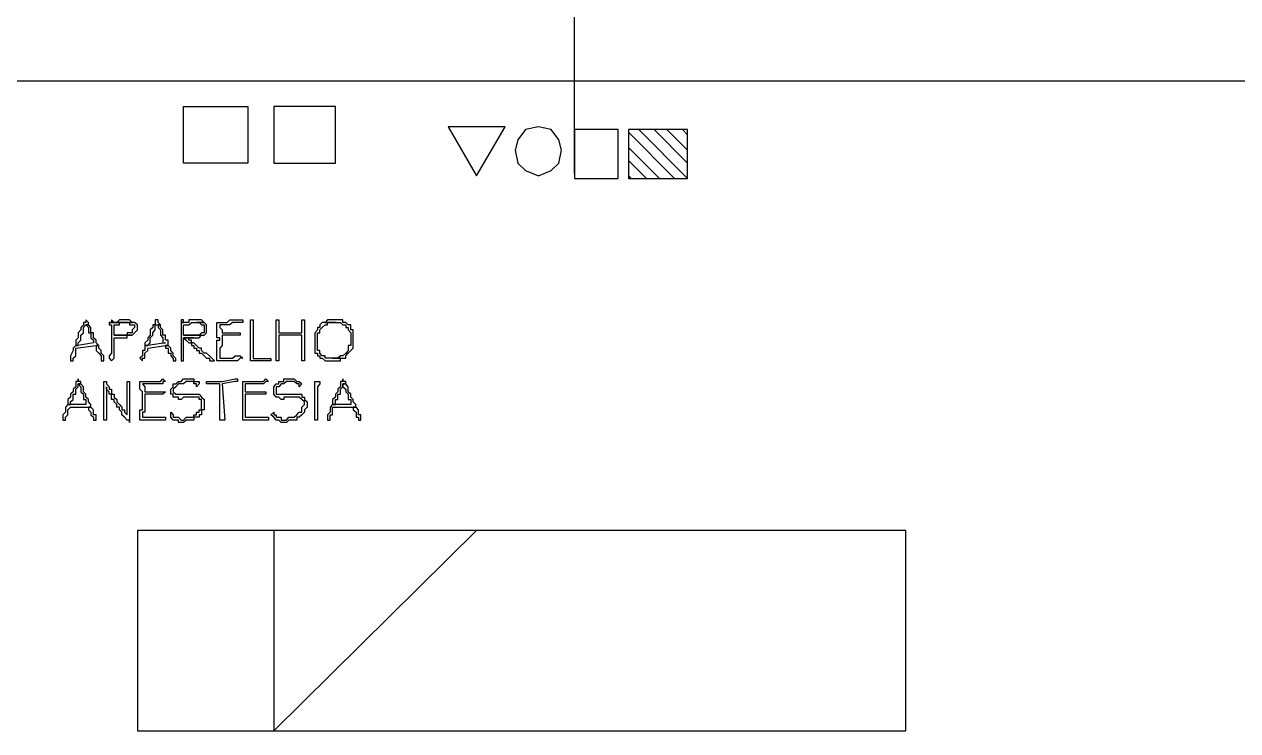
# Model space of a CAD drawing. Header units: millimetres. Extents: x -518.8 to -461.2, y 3.5 to 44.2.
# Drawn here: x -498.73 to -495.726, y 20.989 to 22.739 of the extents above; entities that cross this region are included whole.
import ezdxf

# ---------------------------------------------------------------- set-up
doc = ezdxf.new("R2010")
doc.units = ezdxf.units.MM
doc.header["$MEASUREMENT"] = 0
for name, color, linetype in [('-82', 7, 'Continuous'), ('10', 10, 'Continuous'), ('151', 151, 'Continuous'), ('18', 18, 'Continuous'), ('MYSOLIDS', 7, 'Continuous')]:
    doc.layers.add(name, color=color, linetype=linetype)

msp = doc.modelspace()

# ---------------------------------------------------------------- linework, layer by layer
at = {"layer": '-82'}
msp.add_lwpolyline([(-497.3684, 22.3699), (-497.3684, 23.6624), (-496.897, 23.1406), (-496.897, 23.1406), (-497.3684, 23.6624)], dxfattribs=at)
at = {"layer": '10'}
msp.add_lwpolyline([(-500.3346, 22.5992), (-494.6496, 22.5992), (-494.6496, 22.4466)], dxfattribs=at)
at = {"layer": '151'}
for points in [[(-498.3361, 22.5353), (-498.1767, 22.5353), (-498.1767, 22.3954), (-498.3361, 22.3954), (-498.3361, 22.5353)], [(-497.9602, 22.5353), (-498.1128, 22.5353), (-498.1128, 22.3954), (-497.9602, 22.3954), (-497.9602, 22.5353)], [(-498.4504, 20.9887), (-496.5474, 20.9887), (-496.5474, 21.4849), (-498.4504, 21.4849), (-498.4504, 20.9887)], [(-498.1128, 21.4849), (-498.1128, 20.9887), (-498.1128, 20.9887), (-497.6105, 21.4849)]]:
    msp.add_lwpolyline(points, dxfattribs=at)
at = {"layer": '18'}
for points in [[(-497.6105, 22.3639), (-497.5399, 22.4849), (-497.6805, 22.4849), (-497.6105, 22.3639)], [(-497.4572, 22.3639), (-497.4256, 22.3766), (-497.4068, 22.3954), (-497.4, 22.427), (-497.4068, 22.4526), (-497.4256, 22.4782), (-497.4572, 22.4849), (-497.4895, 22.4782), (-497.5083, 22.4526), (-497.5151, 22.427), (-497.5083, 22.3954), (-497.4895, 22.3766), (-497.4572, 22.3639)], [(-497.3684, 22.4782), (-497.3684, 22.3571), (-497.2602, 22.3571), (-497.2602, 22.4782), (-497.3684, 22.4782)], [(-497.2346, 22.4782), (-497.2346, 22.3571), (-497.088, 22.3571), (-497.088, 22.4782), (-497.2346, 22.4782)], [(-497.209, 22.4782), (-497.088, 22.3571)], [(-497.1707, 22.4782), (-497.088, 22.3954)], [(-497.1391, 22.4782), (-497.088, 22.427)], [(-497.1008, 22.4782), (-497.088, 22.4654)], [(-497.2346, 22.4721), (-497.1203, 22.3571)], [(-497.2346, 22.4338), (-497.1579, 22.3571)], [(-497.2346, 22.4015), (-497.1902, 22.3571)], [(-497.2346, 22.3639), (-497.2286, 22.3571)]]:
    msp.add_lwpolyline(points, dxfattribs=at)
at = {"layer": 'MYSOLIDS'}
for points in [[(-498.5714, 21.9947), (-498.5782, 21.9947), (-498.5782, 21.9947), (-498.5714, 21.9879), (-498.5714, 21.9879), (-498.5714, 21.9819), (-498.5714, 21.9751), (-498.5654, 21.9751), (-498.5654, 21.9691), (-498.5654, 21.9624), (-498.5654, 21.9624), (-498.5587, 21.9563), (-498.5587, 21.9496), (-498.5587, 21.9496), (-498.597, 21.9436), (-498.603, 21.9436), (-498.6098, 21.9368), (-498.6098, 21.9368), (-498.6098, 21.9308), (-498.6098, 21.9308), (-498.6098, 21.9308), (-498.6158, 21.918), (-498.6158, 21.918), (-498.6158, 21.912), (-498.6158, 21.912), (-498.6158, 21.9052), (-498.6158, 21.9052), (-498.6098, 21.9052), (-498.6098, 21.912), (-498.6098, 21.912), (-498.603, 21.918), (-498.603, 21.918), (-498.603, 21.924), (-498.603, 21.9308), (-498.603, 21.9368), (-498.603, 21.9368), (-498.5527, 21.9436), (-498.5459, 21.9436), (-498.5459, 21.9436), (-498.5527, 21.9496), (-498.5527, 21.9563), (-498.5527, 21.9563), (-498.5587, 21.9624), (-498.5587, 21.9691), (-498.5587, 21.9691), (-498.5587, 21.9751), (-498.5654, 21.9751), (-498.5654, 21.9819), (-498.5654, 21.9819), (-498.5654, 21.9879), (-498.5654, 21.9879), (-498.5714, 21.9947), (-498.5714, 21.9947), (-498.5714, 21.9947)], [(-498.5782, 22.0067), (-498.5782, 22.0067), (-498.5782, 22.0067), (-498.5782, 22.0007), (-498.5842, 22.0007), (-498.5842, 21.9947), (-498.5842, 21.9947), (-498.5902, 21.9879), (-498.5902, 21.9819), (-498.597, 21.9751), (-498.597, 21.9691), (-498.597, 21.9624), (-498.597, 21.9624), (-498.603, 21.9563), (-498.603, 21.9563), (-498.603, 21.9496), (-498.603, 21.9436), (-498.597, 21.9436), (-498.597, 21.9496), (-498.597, 21.9496), (-498.5902, 21.9563), (-498.5902, 21.9624), (-498.5902, 21.9691), (-498.5902, 21.9691), (-498.5902, 21.9691), (-498.5842, 21.9751), (-498.5842, 21.9751), (-498.5842, 21.9819), (-498.5842, 21.9879), (-498.5782, 21.9947), (-498.5782, 21.9947), (-498.5714, 21.9947), (-498.5714, 22.0007), (-498.5782, 22.0067), (-498.5782, 22.0067), (-498.5782, 22.0067)], [(-498.5143, 22.0067), (-498.5143, 22.0067), (-498.5143, 22.0007), (-498.5203, 22.0007), (-498.5203, 22.0007), (-498.476, 22.0007), (-498.476, 22.0007), (-498.4699, 22.0007), (-498.4699, 21.9947), (-498.4632, 21.9947), (-498.4632, 21.9947), (-498.4572, 21.9947), (-498.4572, 21.9879), (-498.4572, 21.9879), (-498.4632, 21.9819), (-498.4632, 21.9819), (-498.4632, 21.9751), (-498.4699, 21.9751), (-498.4699, 21.9751), (-498.476, 21.9751), (-498.476, 21.9691), (-498.4827, 21.9691), (-498.4887, 21.9691), (-498.4948, 21.9691), (-498.4948, 21.9691), (-498.5015, 21.9691), (-498.5075, 21.9691), (-498.4632, 21.9691), (-498.4632, 21.9691), (-498.4572, 21.9751), (-498.4572, 21.9751), (-498.4504, 21.9819), (-498.4504, 21.9819), (-498.4504, 21.9879), (-498.4504, 21.9879), (-498.4504, 21.9947), (-498.4572, 22.0007), (-498.4572, 22.0007), (-498.4632, 22.0007), (-498.5075, 22.0007), (-498.5143, 22.0067), (-498.5143, 22.0067), (-498.5143, 22.0067)], [(-498.5203, 22.0007), (-498.5203, 21.9947), (-498.5143, 21.9947), (-498.5143, 21.9879), (-498.5143, 21.9879), (-498.5143, 21.9819), (-498.5143, 21.9751), (-498.5143, 21.9751), (-498.5143, 21.9691), (-498.5143, 21.9624), (-498.5143, 21.9624), (-498.5143, 21.9563), (-498.5143, 21.9496), (-498.5143, 21.9436), (-498.5143, 21.9436), (-498.5143, 21.9368), (-498.5143, 21.9308), (-498.5143, 21.924), (-498.5143, 21.924), (-498.5203, 21.918), (-498.5203, 21.912), (-498.5203, 21.912), (-498.5143, 21.9052), (-498.5143, 21.9052), (-498.5143, 21.9052), (-498.5075, 21.912), (-498.5075, 21.912), (-498.5075, 21.918), (-498.5075, 21.918), (-498.5075, 21.924), (-498.5075, 21.9308), (-498.5075, 21.9368), (-498.5075, 21.9368), (-498.5075, 21.9436), (-498.5075, 21.9496), (-498.5075, 21.9496), (-498.5075, 21.9563), (-498.5075, 21.9563), (-498.5075, 21.9624), (-498.5075, 21.9624), (-498.5075, 21.9624), (-498.5015, 21.9624), (-498.4948, 21.9624), (-498.4887, 21.9624), (-498.4827, 21.9624), (-498.476, 21.9624), (-498.476, 21.9691), (-498.4699, 21.9691), (-498.4699, 21.9691), (-498.4632, 21.9691), (-498.5075, 21.9691), (-498.5075, 21.9691), (-498.5075, 21.9751), (-498.5075, 21.9751), (-498.5075, 21.9819), (-498.5075, 21.9879), (-498.5075, 21.9947), (-498.5075, 21.9947), (-498.5075, 21.9947), (-498.5015, 21.9947), (-498.4948, 21.9947), (-498.4948, 22.0007), (-498.4948, 22.0007), (-498.4887, 22.0007), (-498.4827, 22.0007), (-498.476, 22.0007), (-498.5203, 22.0007), (-498.5203, 22.0007)], [(-498.476, 22.0067), (-498.4827, 22.0067), (-498.4887, 22.0067), (-498.4948, 22.0067), (-498.4948, 22.0067), (-498.5015, 22.0007), (-498.5075, 22.0007), (-498.5075, 22.0007), (-498.4632, 22.0007), (-498.4632, 22.0007), (-498.4699, 22.0067), (-498.476, 22.0067), (-498.476, 22.0067), (-498.476, 22.0067)], [(-498.3933, 21.9947), (-498.3993, 21.9947), (-498.3993, 21.9947), (-498.3993, 21.9879), (-498.3993, 21.9879), (-498.3933, 21.9819), (-498.3933, 21.9751), (-498.3933, 21.9751), (-498.3933, 21.9691), (-498.3872, 21.9624), (-498.3872, 21.9624), (-498.3872, 21.9563), (-498.3872, 21.9496), (-498.3805, 21.9496), (-498.4248, 21.9436), (-498.4316, 21.9436), (-498.4316, 21.9368), (-498.4316, 21.9368), (-498.4316, 21.9308), (-498.4376, 21.9308), (-498.4376, 21.9308), (-498.4376, 21.918), (-498.4376, 21.918), (-498.4444, 21.912), (-498.4444, 21.912), (-498.4376, 21.9052), (-498.4376, 21.9052), (-498.4376, 21.9052), (-498.4376, 21.912), (-498.4316, 21.912), (-498.4316, 21.918), (-498.4316, 21.918), (-498.4316, 21.924), (-498.4248, 21.9308), (-498.4248, 21.9368), (-498.4248, 21.9368), (-498.3805, 21.9436), (-498.3745, 21.9436), (-498.3745, 21.9436), (-498.3745, 21.9496), (-498.3745, 21.9563), (-498.3805, 21.9563), (-498.3805, 21.9624), (-498.3805, 21.9691), (-498.3872, 21.9691), (-498.3872, 21.9751), (-498.3872, 21.9751), (-498.3872, 21.9819), (-498.3872, 21.9819), (-498.3933, 21.9879), (-498.3933, 21.9879), (-498.3933, 21.9947), (-498.3933, 21.9947), (-498.3933, 21.9947)], [(-498.3993, 22.0067), (-498.3993, 22.0067), (-498.406, 22.0067), (-498.406, 22.0007), (-498.406, 22.0007), (-498.406, 21.9947), (-498.4121, 21.9947), (-498.4121, 21.9879), (-498.4188, 21.9819), (-498.4188, 21.9751), (-498.4188, 21.9691), (-498.4248, 21.9624), (-498.4248, 21.9624), (-498.4248, 21.9563), (-498.4248, 21.9563), (-498.4316, 21.9496), (-498.4316, 21.9436), (-498.4248, 21.9436), (-498.4188, 21.9496), (-498.4188, 21.9496), (-498.4188, 21.9563), (-498.4188, 21.9624), (-498.4121, 21.9691), (-498.4121, 21.9691), (-498.4121, 21.9691), (-498.4121, 21.9751), (-498.4121, 21.9751), (-498.406, 21.9819), (-498.406, 21.9879), (-498.406, 21.9947), (-498.3993, 21.9947), (-498.3933, 21.9947), (-498.3993, 22.0007), (-498.3993, 22.0067), (-498.3993, 22.0067), (-498.3993, 22.0067)], [(-498.3038, 22.0067), (-498.3038, 22.0067), (-498.3038, 22.0067), (-498.3105, 22.0067), (-498.3166, 22.0067), (-498.3166, 22.0067), (-498.3233, 22.0067), (-498.3233, 22.0007), (-498.3293, 22.0007), (-498.3361, 22.0007), (-498.3421, 22.0007), (-498.3421, 21.9112), (-498.3421, 21.9052), (-498.3361, 21.9052), (-498.3361, 21.9052), (-498.3361, 21.9112), (-498.3361, 21.9112), (-498.3361, 21.9624), (-498.3105, 21.9624), (-498.3105, 21.9624), (-498.3038, 21.9624), (-498.2978, 21.9624), (-498.2978, 21.9624), (-498.2918, 21.9691), (-498.3361, 21.9691), (-498.3361, 21.9947), (-498.3361, 21.9947), (-498.3293, 21.9947), (-498.3233, 21.9947), (-498.3233, 21.9947), (-498.3166, 22.0007), (-498.3105, 22.0007), (-498.3038, 22.0007), (-498.3038, 22.0007), (-498.285, 22.0007), (-498.285, 22.0007), (-498.285, 22.0007), (-498.2918, 22.0067), (-498.2978, 22.0067), (-498.3038, 22.0067), (-498.3038, 22.0067)], [(-498.3361, 22.0067), (-498.3421, 22.0067), (-498.3421, 22.0007), (-498.3361, 22.0007), (-498.3361, 22.0067), (-498.3361, 22.0067), (-498.3361, 22.0067)], [(-498.285, 22.0007), (-498.3038, 22.0007), (-498.3038, 22.0007), (-498.2978, 22.0007), (-498.2918, 21.9947), (-498.2918, 21.9947), (-498.285, 21.9947), (-498.285, 21.9879), (-498.285, 21.9879), (-498.285, 21.9819), (-498.285, 21.9819), (-498.285, 21.9751), (-498.2918, 21.9751), (-498.2978, 21.9691), (-498.2978, 21.9691), (-498.2978, 21.9691), (-498.3038, 21.9691), (-498.3105, 21.9691), (-498.3105, 21.9691), (-498.3166, 21.9691), (-498.3233, 21.9691), (-498.3293, 21.9691), (-498.3361, 21.9691), (-498.2918, 21.9691), (-498.2918, 21.9691), (-498.285, 21.9691), (-498.285, 21.9691), (-498.279, 21.9751), (-498.279, 21.9751), (-498.279, 21.9819), (-498.279, 21.9879), (-498.279, 21.9879), (-498.279, 21.9947), (-498.279, 21.9947), (-498.285, 22.0007), (-498.285, 22.0007)], [(-498.2406, 21.9751), (-498.1963, 21.9751), (-498.1963, 21.9751), (-498.1963, 21.9751), (-498.1963, 21.9751), (-498.1963, 21.9751), (-498.1963, 21.9751), (-498.1963, 21.9751), (-498.1963, 21.9751), (-498.1963, 21.9691), (-498.1963, 21.9691), (-498.2406, 21.9691), (-498.2406, 21.9624), (-498.2406, 21.9624), (-498.2406, 21.9624), (-498.2406, 21.9624), (-498.2406, 21.9563), (-498.2406, 21.9496), (-498.2406, 21.9496), (-498.2406, 21.9436), (-498.2406, 21.9436), (-498.2466, 21.9368), (-498.2466, 21.9308), (-498.2466, 21.9308), (-498.2466, 21.924), (-498.2466, 21.918), (-498.2466, 21.912), (-498.2466, 21.912), (-498.2406, 21.912), (-498.2339, 21.912), (-498.2278, 21.912), (-498.2278, 21.912), (-498.2211, 21.912), (-498.2151, 21.912), (-498.2151, 21.912), (-498.2083, 21.918), (-498.2023, 21.918), (-498.2023, 21.918), (-498.1963, 21.918), (-498.1963, 21.918), (-498.1895, 21.912), (-498.1895, 21.912), (-498.1895, 21.912), (-498.1895, 21.912), (-498.1895, 21.912), (-498.1963, 21.912), (-498.2023, 21.9052), (-498.2083, 21.9052), (-498.2083, 21.9052), (-498.2151, 21.9052), (-498.2151, 21.9052), (-498.2211, 21.9052), (-498.2278, 21.9052), (-498.2339, 21.9052), (-498.2339, 21.9052), (-498.2406, 21.9052), (-498.2406, 21.9052), (-498.2466, 21.9052), (-498.2466, 21.9052), (-498.2534, 21.9052), (-498.2534, 21.9052), (-498.2534, 21.912), (-498.2534, 21.912), (-498.2534, 21.912), (-498.2534, 21.918), (-498.2534, 21.918), (-498.2534, 21.924), (-498.2534, 21.9308), (-498.2534, 21.9368), (-498.2534, 21.9368), (-498.2534, 21.9436), (-498.2534, 21.9496), (-498.2534, 21.9563), (-498.2466, 21.9563), (-498.2466, 21.9624), (-498.2534, 21.9624), (-498.2534, 21.9691), (-498.2534, 21.9751), (-498.2534, 21.9819), (-498.2534, 21.9819), (-498.2534, 21.9879), (-498.2534, 21.9947), (-498.2534, 21.9947), (-498.2534, 22.0007), (-498.2534, 22.0007), (-498.2534, 22.0007), (-498.2534, 22.0007), (-498.2466, 22.0007), (-498.2466, 22.0007), (-498.2406, 22.0007), (-498.2339, 22.0007), (-498.2339, 22.0007), (-498.2339, 22.0007), (-498.2278, 22.0007), (-498.2211, 22.0067), (-498.2211, 22.0067), (-498.2151, 22.0067), (-498.2083, 22.0067), (-498.2023, 22.0067), (-498.2023, 22.0067), (-498.1963, 22.0067), (-498.1963, 22.0067), (-498.1963, 22.0067), (-498.1895, 22.0067), (-498.1895, 22.0067), (-498.1895, 22.0007), (-498.1895, 22.0007), (-498.1895, 22.0007), (-498.1895, 22.0007), (-498.1963, 22.0007), (-498.1963, 22.0007), (-498.2023, 22.0007), (-498.2083, 22.0007), (-498.2151, 22.0007), (-498.2211, 21.9947), (-498.2278, 21.9947), (-498.2339, 21.9947), (-498.2406, 21.9947), (-498.2406, 21.9947), (-498.2466, 21.9947), (-498.2466, 21.9947), (-498.2466, 21.9879), (-498.2466, 21.9879), (-498.2406, 21.9819), (-498.2406, 21.9751), (-498.2406, 21.9751), (-498.2406, 21.9751), (-498.2406, 21.9751), (-498.2406, 21.9751)], [(-498.1639, 21.9112), (-498.1579, 21.9112), (-498.1511, 21.9112), (-498.1511, 21.9112), (-498.1451, 21.9112), (-498.1384, 21.9112), (-498.1384, 21.9112), (-498.1324, 21.9112), (-498.1256, 21.9112), (-498.1256, 21.9112), (-498.1196, 21.9112), (-498.1196, 21.9112), (-498.1196, 21.9112), (-498.1196, 21.9112), (-498.1196, 21.9112), (-498.1196, 21.9052), (-498.1256, 21.9052), (-498.1256, 21.9052), (-498.1324, 21.9052), (-498.1324, 21.9052), (-498.1384, 21.9052), (-498.1384, 21.9052), (-498.1451, 21.9052), (-498.1511, 21.9052), (-498.1579, 21.9052), (-498.1579, 21.9052), (-498.1639, 21.9052), (-498.1639, 21.9052), (-498.1639, 21.9052), (-498.1707, 21.9052), (-498.1707, 21.9052), (-498.1707, 21.9112), (-498.1707, 21.9112), (-498.1707, 21.9112), (-498.1707, 21.9112), (-498.1707, 21.918), (-498.1707, 21.924), (-498.1707, 21.9308), (-498.1707, 21.9308), (-498.1707, 21.9368), (-498.1707, 21.9436), (-498.1707, 21.9496), (-498.1707, 21.9496), (-498.1707, 21.9563), (-498.1707, 21.9624), (-498.1707, 21.9624), (-498.1707, 21.9691), (-498.1707, 21.9691), (-498.1707, 21.9751), (-498.1707, 21.9819), (-498.1707, 21.9879), (-498.1707, 21.9879), (-498.1707, 21.9947), (-498.1707, 22.0007), (-498.1707, 22.0007), (-498.1707, 22.0067), (-498.1707, 22.0067), (-498.1707, 22.0067), (-498.1707, 22.0067), (-498.1639, 22.0067), (-498.1639, 22.0067), (-498.1639, 22.0007), (-498.1639, 22.0007), (-498.1639, 22.0007), (-498.1639, 21.9947), (-498.1639, 21.9879), (-498.1639, 21.9879), (-498.1639, 21.9819), (-498.1639, 21.9751), (-498.1639, 21.9751), (-498.1639, 21.9691), (-498.1639, 21.9624), (-498.1639, 21.9563), (-498.1639, 21.9496), (-498.1639, 21.9496), (-498.1639, 21.9436), (-498.1639, 21.9436), (-498.1639, 21.9368), (-498.1639, 21.9308), (-498.1639, 21.9308), (-498.1639, 21.9308), (-498.1639, 21.924), (-498.1639, 21.918), (-498.1639, 21.9112), (-498.1639, 21.9112), (-498.1639, 21.9112), (-498.1639, 21.9112), (-498.1639, 21.9112)], [(-498.0429, 21.9691), (-498.0496, 21.9691), (-498.0557, 21.9691), (-498.0557, 21.9691), (-498.0624, 21.9691), (-498.0684, 21.9691), (-498.0684, 21.9691), (-498.0752, 21.9691), (-498.0812, 21.9691), (-498.0812, 21.9691), (-498.088, 21.9691), (-498.094, 21.9691), (-498.1, 21.9691), (-498.1, 21.9691), (-498.1, 21.9112), (-498.1, 21.9052), (-498.1, 21.9052), (-498.1, 21.9052), (-498.1, 21.9052), (-498.1068, 21.9052), (-498.1068, 21.9052), (-498.1068, 21.9112), (-498.1068, 21.9112), (-498.1068, 22.0007), (-498.1068, 22.0067), (-498.1068, 22.0067), (-498.1, 22.0067), (-498.1, 22.0067), (-498.1, 22.0067), (-498.1, 22.0067), (-498.1, 22.0007), (-498.1, 22.0007), (-498.1, 21.9751), (-498.094, 21.9751), (-498.088, 21.9751), (-498.088, 21.9751), (-498.0812, 21.9751), (-498.0752, 21.9751), (-498.0684, 21.9751), (-498.0684, 21.9751), (-498.0624, 21.9751), (-498.0557, 21.9751), (-498.0496, 21.9751), (-498.0496, 21.9751), (-498.0429, 21.9751), (-498.0429, 21.9819), (-498.0429, 21.9879), (-498.0429, 21.9947), (-498.0429, 21.9947), (-498.0429, 22.0007), (-498.0429, 22.0007), (-498.0429, 22.0067), (-498.0429, 22.0067), (-498.0429, 22.0067), (-498.0429, 22.0067), (-498.0369, 22.0067), (-498.0369, 22.0067), (-498.0369, 22.0007), (-498.0369, 22.0007), (-498.0369, 22.0007), (-498.0369, 21.9947), (-498.0369, 21.9879), (-498.0369, 21.9819), (-498.0369, 21.9819), (-498.0369, 21.9751), (-498.0369, 21.9691), (-498.0369, 21.9691), (-498.0369, 21.9624), (-498.0369, 21.9563), (-498.0369, 21.9496), (-498.0369, 21.9496), (-498.0369, 21.9436), (-498.0369, 21.9368), (-498.0369, 21.9368), (-498.0369, 21.9308), (-498.0369, 21.924), (-498.0369, 21.918), (-498.0369, 21.918), (-498.0369, 21.912), (-498.0369, 21.912), (-498.0369, 21.912), (-498.0369, 21.9052), (-498.0369, 21.9052), (-498.0369, 21.9052), (-498.0369, 21.9052), (-498.0429, 21.9052), (-498.0429, 21.9052), (-498.0429, 21.912), (-498.0429, 21.912), (-498.0429, 21.918), (-498.0429, 21.918), (-498.0429, 21.918), (-498.0429, 21.924), (-498.0429, 21.9308), (-498.0429, 21.9368), (-498.0429, 21.9368), (-498.0429, 21.9436), (-498.0429, 21.9496), (-498.0429, 21.9496), (-498.0429, 21.9563), (-498.0429, 21.9624), (-498.0429, 21.9624), (-498.0429, 21.9691), (-498.0429, 21.9691), (-498.0429, 21.9691), (-498.0429, 21.9691), (-498.0429, 21.9691)], [(-497.9857, 22.0007), (-497.9925, 22.0007), (-497.9985, 21.9947), (-497.9985, 21.9947), (-497.9985, 21.9879), (-498.0045, 21.9879), (-498.0045, 21.9819), (-498.0045, 21.9819), (-498.0113, 21.9751), (-498.0113, 21.9691), (-498.0113, 21.9691), (-498.0113, 21.9624), (-498.0113, 21.9563), (-498.0113, 21.9496), (-498.0113, 21.9496), (-498.0113, 21.9436), (-498.0113, 21.9436), (-498.0113, 21.9368), (-498.0113, 21.9308), (-498.0113, 21.924), (-498.0045, 21.924), (-498.0045, 21.918), (-497.9985, 21.918), (-497.9985, 21.912), (-497.9985, 21.912), (-497.9925, 21.912), (-497.9857, 21.9052), (-497.9857, 21.9052), (-497.9797, 21.9052), (-497.973, 21.9052), (-497.9669, 21.9052), (-497.9669, 21.9052), (-497.9602, 21.9052), (-497.9602, 21.9052), (-497.9542, 21.9052), (-497.9474, 21.9052), (-497.9474, 21.9052), (-497.9474, 21.912), (-497.9669, 21.912), (-497.973, 21.912), (-497.9797, 21.912), (-497.9797, 21.912), (-497.9857, 21.912), (-497.9857, 21.918), (-497.9925, 21.918), (-497.9985, 21.924), (-497.9985, 21.924), (-497.9985, 21.924), (-497.9985, 21.9308), (-498.0045, 21.9308), (-498.0045, 21.9368), (-498.0045, 21.9436), (-498.0045, 21.9496), (-498.0045, 21.9496), (-498.0045, 21.9563), (-498.0045, 21.9563), (-498.0045, 21.9624), (-498.0045, 21.9691), (-498.0045, 21.9751), (-497.9985, 21.9751), (-497.9985, 21.9819), (-497.9985, 21.9819), (-497.9925, 21.9879), (-497.9925, 21.9879), (-497.9857, 21.9947), (-497.9857, 21.9947), (-497.9797, 21.9947), (-497.9797, 22.0007), (-497.973, 22.0007), (-497.9669, 22.0007), (-497.9602, 22.0007), (-497.9857, 22.0007), (-497.9857, 22.0007)], [(-497.9602, 22.0067), (-497.9602, 22.0067), (-497.9669, 22.0067), (-497.973, 22.0067), (-497.9797, 22.0067), (-497.9797, 22.0067), (-497.9857, 22.0007), (-497.9857, 22.0007), (-497.9602, 22.0007), (-497.9602, 22.0007), (-497.9542, 22.0007), (-497.9542, 22.0007), (-497.9474, 22.0007), (-497.9414, 21.9947), (-497.9414, 21.9947), (-497.9346, 21.9947), (-497.9346, 21.9879), (-497.9346, 21.9879), (-497.9286, 21.9879), (-497.9286, 21.9819), (-497.9218, 21.9751), (-497.9218, 21.9751), (-497.9218, 21.9691), (-497.9218, 21.9624), (-497.9218, 21.9624), (-497.9218, 21.9563), (-497.9218, 21.9563), (-497.9218, 21.9496), (-497.9218, 21.9436), (-497.9286, 21.9436), (-497.9286, 21.9368), (-497.9286, 21.9368), (-497.9286, 21.9308), (-497.9346, 21.924), (-497.9346, 21.924), (-497.9414, 21.918), (-497.9414, 21.918), (-497.9474, 21.918), (-497.9542, 21.912), (-497.9542, 21.912), (-497.9602, 21.912), (-497.9669, 21.912), (-497.9669, 21.912), (-497.9474, 21.912), (-497.9414, 21.912), (-497.9346, 21.912), (-497.9346, 21.918), (-497.9346, 21.918), (-497.9286, 21.924), (-497.9286, 21.924), (-497.9218, 21.9308), (-497.9218, 21.9308), (-497.9158, 21.9368), (-497.9158, 21.9368), (-497.9158, 21.9436), (-497.9158, 21.9496), (-497.9158, 21.9496), (-497.9158, 21.9563), (-497.9158, 21.9624), (-497.9158, 21.9624), (-497.9158, 21.9691), (-497.9158, 21.9691), (-497.9158, 21.9751), (-497.9158, 21.9819), (-497.9218, 21.9819), (-497.9218, 21.9879), (-497.9218, 21.9947), (-497.9286, 21.9947), (-497.9286, 21.9947), (-497.9346, 22.0007), (-497.9346, 22.0007), (-497.9414, 22.0007), (-497.9414, 22.0067), (-497.9474, 22.0067), (-497.9542, 22.0067), (-497.9602, 22.0067), (-497.9602, 22.0067), (-497.9602, 22.0067)], [(-498.5459, 21.9436), (-498.5527, 21.9436), (-498.5527, 21.9368), (-498.5527, 21.9368), (-498.5527, 21.9308), (-498.5459, 21.924), (-498.5459, 21.924), (-498.5399, 21.918), (-498.5399, 21.9112), (-498.5399, 21.9052), (-498.5331, 21.9052), (-498.5331, 21.9052), (-498.5331, 21.9052), (-498.5331, 21.9112), (-498.5331, 21.9112), (-498.5331, 21.918), (-498.5399, 21.924), (-498.5399, 21.924), (-498.5399, 21.9308), (-498.5459, 21.9368), (-498.5459, 21.9436), (-498.5459, 21.9436)], [(-498.3745, 21.9436), (-498.3805, 21.9436), (-498.3805, 21.9368), (-498.3745, 21.9368), (-498.3745, 21.9308), (-498.3745, 21.924), (-498.3677, 21.924), (-498.3677, 21.918), (-498.3617, 21.9112), (-498.3617, 21.9052), (-498.3617, 21.9052), (-498.3617, 21.9052), (-498.3549, 21.9052), (-498.3549, 21.9112), (-498.3549, 21.9112), (-498.3617, 21.918), (-498.3617, 21.924), (-498.3617, 21.924), (-498.3677, 21.9308), (-498.3677, 21.9368), (-498.3745, 21.9436), (-498.3745, 21.9436)], [(-498.3105, 21.9624), (-498.3361, 21.9624), (-498.3293, 21.9563), (-498.3293, 21.9563), (-498.3233, 21.9496), (-498.3166, 21.9496), (-498.3166, 21.9436), (-498.3105, 21.9436), (-498.3105, 21.9368), (-498.3038, 21.9368), (-498.3038, 21.9308), (-498.2978, 21.9308), (-498.2978, 21.924), (-498.2918, 21.924), (-498.2918, 21.924), (-498.285, 21.918), (-498.285, 21.918), (-498.279, 21.912), (-498.2722, 21.912), (-498.2722, 21.9052), (-498.2662, 21.9052), (-498.2662, 21.9052), (-498.2594, 21.9052), (-498.2594, 21.9052), (-498.2594, 21.9052), (-498.2594, 21.9052), (-498.2594, 21.9052), (-498.2662, 21.912), (-498.2662, 21.912), (-498.2722, 21.918), (-498.2722, 21.918), (-498.2722, 21.918), (-498.279, 21.924), (-498.285, 21.924), (-498.285, 21.924), (-498.2918, 21.9308), (-498.2918, 21.9368), (-498.2978, 21.9368), (-498.2978, 21.9368), (-498.3038, 21.9436), (-498.3038, 21.9436), (-498.3105, 21.9496), (-498.3166, 21.9496), (-498.3166, 21.9563), (-498.3233, 21.9563), (-498.3233, 21.9624), (-498.3233, 21.9624), (-498.3166, 21.9624), (-498.3105, 21.9624), (-498.3105, 21.9624)], [(-498.5902, 21.8481), (-498.597, 21.8481), (-498.597, 21.8481), (-498.5902, 21.8413), (-498.5902, 21.8353), (-498.5902, 21.8353), (-498.5902, 21.8285), (-498.5842, 21.8225), (-498.5842, 21.8225), (-498.5842, 21.8157), (-498.5842, 21.8097), (-498.5782, 21.8097), (-498.5782, 21.8037), (-498.5782, 21.7969), (-498.6158, 21.7969), (-498.6226, 21.7969), (-498.6286, 21.7909), (-498.6286, 21.7909), (-498.6286, 21.7842), (-498.6286, 21.7782), (-498.6286, 21.7782), (-498.6354, 21.7714), (-498.6354, 21.7654), (-498.6354, 21.7654), (-498.6354, 21.7586), (-498.6354, 21.7586), (-498.6354, 21.7586), (-498.6286, 21.7586), (-498.6286, 21.7586), (-498.6286, 21.7654), (-498.6226, 21.7714), (-498.6226, 21.7714), (-498.6226, 21.7782), (-498.6226, 21.7842), (-498.6226, 21.7842), (-498.6158, 21.7909), (-498.5714, 21.7909), (-498.5654, 21.7909), (-498.5654, 21.7969), (-498.5714, 21.8037), (-498.5714, 21.8037), (-498.5714, 21.8097), (-498.5782, 21.8157), (-498.5782, 21.8157), (-498.5782, 21.8225), (-498.5782, 21.8225), (-498.5842, 21.8285), (-498.5842, 21.8353), (-498.5842, 21.8353), (-498.5842, 21.8353), (-498.5842, 21.8413), (-498.5902, 21.8481), (-498.5902, 21.8481), (-498.5902, 21.8481)], [(-498.597, 21.8609), (-498.597, 21.8609), (-498.597, 21.8541), (-498.597, 21.8541), (-498.603, 21.8541), (-498.603, 21.8481), (-498.603, 21.8413), (-498.6098, 21.8353), (-498.6098, 21.8285), (-498.6158, 21.8225), (-498.6158, 21.8225), (-498.6158, 21.8157), (-498.6158, 21.8157), (-498.6226, 21.8097), (-498.6226, 21.8037), (-498.6226, 21.8037), (-498.6226, 21.7969), (-498.6158, 21.7969), (-498.6158, 21.7969), (-498.6158, 21.8037), (-498.6098, 21.8097), (-498.6098, 21.8097), (-498.6098, 21.8157), (-498.6098, 21.8157), (-498.6098, 21.8225), (-498.603, 21.8225), (-498.603, 21.8285), (-498.603, 21.8353), (-498.603, 21.8353), (-498.597, 21.8413), (-498.597, 21.8481), (-498.5902, 21.8481), (-498.5902, 21.8541), (-498.597, 21.8541), (-498.597, 21.8609), (-498.597, 21.8609)], [(-498.5271, 21.8413), (-498.5271, 21.7586), (-498.5271, 21.7586), (-498.5271, 21.7586), (-498.5331, 21.7586), (-498.5331, 21.7586), (-498.5331, 21.7586), (-498.5331, 21.7586), (-498.5331, 21.7586), (-498.5331, 21.7586), (-498.5331, 21.8481), (-498.5331, 21.8541), (-498.5331, 21.8541), (-498.5331, 21.8541), (-498.5331, 21.8541), (-498.5271, 21.8541), (-498.5271, 21.8541), (-498.5271, 21.8481), (-498.5271, 21.8481), (-498.5271, 21.8481), (-498.5203, 21.8413), (-498.5203, 21.8353), (-498.5143, 21.8353), (-498.5143, 21.8285), (-498.5143, 21.8225), (-498.5075, 21.8225), (-498.5075, 21.8157), (-498.5075, 21.8157), (-498.5015, 21.8097), (-498.5015, 21.8037), (-498.5015, 21.8037), (-498.4948, 21.7969), (-498.4948, 21.7969), (-498.4887, 21.7909), (-498.4887, 21.7842), (-498.4827, 21.7842), (-498.4827, 21.7782), (-498.4827, 21.7782), (-498.476, 21.7714), (-498.476, 21.7714), (-498.476, 21.7714), (-498.476, 21.7782), (-498.476, 21.7782), (-498.476, 21.7842), (-498.476, 21.7909), (-498.476, 21.7969), (-498.476, 21.7969), (-498.476, 21.8037), (-498.476, 21.8037), (-498.476, 21.8097), (-498.476, 21.8157), (-498.476, 21.8225), (-498.476, 21.8225), (-498.476, 21.8285), (-498.476, 21.8285), (-498.476, 21.8353), (-498.476, 21.8413), (-498.476, 21.8481), (-498.476, 21.8541), (-498.476, 21.8541), (-498.476, 21.8541), (-498.476, 21.8541), (-498.4699, 21.8541), (-498.4699, 21.8541), (-498.4699, 21.8541), (-498.4699, 21.8541), (-498.4699, 21.8541), (-498.4699, 21.8541), (-498.4699, 21.8481), (-498.4699, 21.8481), (-498.4699, 21.8413), (-498.4699, 21.8413), (-498.4699, 21.8353), (-498.4699, 21.8285), (-498.4699, 21.8225), (-498.4699, 21.8225), (-498.4699, 21.8157), (-498.4699, 21.8097), (-498.4699, 21.8037), (-498.4699, 21.8037), (-498.4699, 21.8037), (-498.4699, 21.7969), (-498.4699, 21.7909), (-498.4699, 21.7842), (-498.4699, 21.7842), (-498.4699, 21.7782), (-498.4699, 21.7714), (-498.4699, 21.7654), (-498.4699, 21.7654), (-498.4699, 21.7586), (-498.4699, 21.7586), (-498.4699, 21.7586), (-498.4699, 21.7586), (-498.4699, 21.7526), (-498.4699, 21.7526), (-498.4699, 21.7586), (-498.476, 21.7586), (-498.476, 21.7586), (-498.4827, 21.7654), (-498.4827, 21.7654), (-498.4887, 21.7714), (-498.4887, 21.7782), (-498.4948, 21.7842), (-498.4948, 21.7842), (-498.4948, 21.7909), (-498.5015, 21.7909), (-498.5015, 21.7969), (-498.5075, 21.8037), (-498.5075, 21.8037), (-498.5075, 21.8097), (-498.5143, 21.8097), (-498.5143, 21.8157), (-498.5143, 21.8225), (-498.5203, 21.8225), (-498.5203, 21.8285), (-498.5271, 21.8353), (-498.5271, 21.8413), (-498.5271, 21.8413), (-498.5271, 21.8413), (-498.5271, 21.8413), (-498.5271, 21.8413)], [(-498.4316, 21.8285), (-498.3872, 21.8285), (-498.3872, 21.8285), (-498.3872, 21.8285), (-498.3872, 21.8285), (-498.3805, 21.8285), (-498.3805, 21.8285), (-498.3872, 21.8225), (-498.3872, 21.8225), (-498.3872, 21.8225), (-498.3872, 21.8225), (-498.4316, 21.8225), (-498.4316, 21.8157), (-498.4316, 21.8157), (-498.4316, 21.8097), (-498.4316, 21.8097), (-498.4316, 21.8097), (-498.4316, 21.8037), (-498.4316, 21.7969), (-498.4316, 21.7969), (-498.4316, 21.7909), (-498.4316, 21.7909), (-498.4316, 21.7842), (-498.4316, 21.7782), (-498.4376, 21.7782), (-498.4376, 21.7714), (-498.4376, 21.7654), (-498.4376, 21.7654), (-498.4316, 21.7654), (-498.4248, 21.7654), (-498.4188, 21.7654), (-498.4188, 21.7654), (-498.4121, 21.7654), (-498.406, 21.7654), (-498.406, 21.7654), (-498.3993, 21.7654), (-498.3933, 21.7654), (-498.3933, 21.7654), (-498.3872, 21.7654), (-498.3872, 21.7654), (-498.3805, 21.7654), (-498.3805, 21.7654), (-498.3805, 21.7654), (-498.3805, 21.7654), (-498.3805, 21.7586), (-498.3872, 21.7586), (-498.3933, 21.7586), (-498.3933, 21.7586), (-498.3993, 21.7586), (-498.3993, 21.7586), (-498.406, 21.7586), (-498.4121, 21.7586), (-498.4188, 21.7586), (-498.4188, 21.7586), (-498.4248, 21.7586), (-498.4316, 21.7586), (-498.4316, 21.7586), (-498.4376, 21.7586), (-498.4376, 21.7586), (-498.4444, 21.7586), (-498.4444, 21.7586), (-498.4444, 21.7586), (-498.4444, 21.7586), (-498.4444, 21.7654), (-498.4444, 21.7654), (-498.4444, 21.7714), (-498.4444, 21.7782), (-498.4444, 21.7842), (-498.4376, 21.7842), (-498.4376, 21.7909), (-498.4376, 21.7969), (-498.4376, 21.8037), (-498.4376, 21.8037), (-498.4376, 21.8097), (-498.4376, 21.8097), (-498.4376, 21.8157), (-498.4376, 21.8225), (-498.4376, 21.8285), (-498.4376, 21.8285), (-498.4444, 21.8353), (-498.4444, 21.8413), (-498.4444, 21.8413), (-498.4444, 21.8481), (-498.4444, 21.8481), (-498.4444, 21.8481), (-498.4444, 21.8541), (-498.4444, 21.8541), (-498.4376, 21.8541), (-498.4376, 21.8541), (-498.4316, 21.8541), (-498.4248, 21.8541), (-498.4248, 21.8541), (-498.4188, 21.8541), (-498.4188, 21.8541), (-498.4121, 21.8541), (-498.4121, 21.8541), (-498.406, 21.8541), (-498.3993, 21.8541), (-498.3933, 21.8541), (-498.3933, 21.8541), (-498.3872, 21.8609), (-498.3872, 21.8609), (-498.3872, 21.8609), (-498.3805, 21.8541), (-498.3805, 21.8541), (-498.3805, 21.8541), (-498.3805, 21.8541), (-498.3805, 21.8541), (-498.3805, 21.8541), (-498.3872, 21.8541), (-498.3872, 21.8481), (-498.3933, 21.8481), (-498.3993, 21.8481), (-498.406, 21.8481), (-498.4121, 21.8481), (-498.4188, 21.8481), (-498.4248, 21.8481), (-498.4248, 21.8481), (-498.4316, 21.8481), (-498.4376, 21.8481), (-498.4316, 21.8413), (-498.4316, 21.8413), (-498.4316, 21.8353), (-498.4316, 21.8353), (-498.4316, 21.8285), (-498.4316, 21.8285), (-498.4316, 21.8285), (-498.4316, 21.8285), (-498.4316, 21.8285)], [(-498.3038, 21.8413), (-498.3038, 21.8481), (-498.3038, 21.8481), (-498.3038, 21.8481), (-498.3038, 21.8481), (-498.3105, 21.8481), (-498.3105, 21.8541), (-498.3166, 21.8541), (-498.3233, 21.8541), (-498.3233, 21.8541), (-498.3293, 21.8541), (-498.3293, 21.8541), (-498.3361, 21.8481), (-498.3421, 21.8481), (-498.3489, 21.8481), (-498.3489, 21.8481), (-498.3549, 21.8413), (-498.3549, 21.8413), (-498.3617, 21.8353), (-498.3617, 21.8353), (-498.3617, 21.8285), (-498.3617, 21.8285), (-498.3549, 21.8225), (-498.3549, 21.8225), (-498.3489, 21.8225), (-498.3489, 21.8225), (-498.3421, 21.8225), (-498.3421, 21.8225), (-498.3361, 21.8225), (-498.3293, 21.8225), (-498.3293, 21.8225), (-498.3233, 21.8225), (-498.3166, 21.8225), (-498.3105, 21.8225), (-498.3105, 21.8225), (-498.3038, 21.8225), (-498.2978, 21.8225), (-498.2978, 21.8225), (-498.2918, 21.8157), (-498.2918, 21.8157), (-498.2918, 21.8157), (-498.285, 21.8097), (-498.285, 21.8037), (-498.285, 21.8037), (-498.285, 21.7969), (-498.285, 21.7969), (-498.285, 21.7909), (-498.285, 21.7842), (-498.2918, 21.7842), (-498.2918, 21.7782), (-498.2918, 21.7714), (-498.2978, 21.7714), (-498.2978, 21.7654), (-498.2978, 21.7654), (-498.3038, 21.7654), (-498.3105, 21.7654), (-498.3105, 21.7586), (-498.3166, 21.7586), (-498.3166, 21.7586), (-498.3233, 21.7586), (-498.3293, 21.7586), (-498.3361, 21.7526), (-498.3361, 21.7526), (-498.3421, 21.7526), (-498.3489, 21.7526), (-498.3489, 21.7586), (-498.3549, 21.7586), (-498.3617, 21.7586), (-498.3617, 21.7586), (-498.3677, 21.7654), (-498.3677, 21.7654), (-498.3677, 21.7714), (-498.3677, 21.7714), (-498.3677, 21.7782), (-498.3677, 21.7782), (-498.3677, 21.7782), (-498.3677, 21.7782), (-498.3617, 21.7714), (-498.3617, 21.7714), (-498.3617, 21.7714), (-498.3617, 21.7714), (-498.3617, 21.7654), (-498.3549, 21.7654), (-498.3549, 21.7654), (-498.3489, 21.7654), (-498.3421, 21.7586), (-498.3421, 21.7586), (-498.3361, 21.7586), (-498.3293, 21.7654), (-498.3233, 21.7654), (-498.3233, 21.7654), (-498.3166, 21.7654), (-498.3105, 21.7654), (-498.3105, 21.7714), (-498.3038, 21.7714), (-498.3038, 21.7714), (-498.3038, 21.7782), (-498.2978, 21.7782), (-498.2978, 21.7842), (-498.2918, 21.7842), (-498.2918, 21.7909), (-498.2918, 21.7969), (-498.2918, 21.7969), (-498.2918, 21.8037), (-498.2918, 21.8097), (-498.2978, 21.8097), (-498.2978, 21.8097), (-498.2978, 21.8157), (-498.3038, 21.8157), (-498.3105, 21.8157), (-498.3105, 21.8157), (-498.3166, 21.8157), (-498.3166, 21.8157), (-498.3233, 21.8157), (-498.3293, 21.8157), (-498.3361, 21.8157), (-498.3361, 21.8157), (-498.3421, 21.8097), (-498.3489, 21.8097), (-498.3489, 21.8157), (-498.3549, 21.8157), (-498.3617, 21.8157), (-498.3617, 21.8157), (-498.3617, 21.8225), (-498.3677, 21.8225), (-498.3677, 21.8285), (-498.3677, 21.8285), (-498.3677, 21.8353), (-498.3677, 21.8353), (-498.3617, 21.8413), (-498.3617, 21.8481), (-498.3549, 21.8481), (-498.3549, 21.8481), (-498.3489, 21.8541), (-498.3489, 21.8541), (-498.3421, 21.8541), (-498.3361, 21.8609), (-498.3361, 21.8609), (-498.3293, 21.8609), (-498.3233, 21.8609), (-498.3233, 21.8609), (-498.3166, 21.8609), (-498.3105, 21.8609), (-498.3105, 21.8541), (-498.3038, 21.8541), (-498.2978, 21.8541), (-498.2978, 21.8481), (-498.2978, 21.8481), (-498.2978, 21.8481), (-498.2978, 21.8481), (-498.3038, 21.8413), (-498.3038, 21.8413), (-498.3038, 21.8413), (-498.3038, 21.8413), (-498.3038, 21.8413)], [(-498.2083, 21.8609), (-498.2083, 21.8609), (-498.2023, 21.8609), (-498.2023, 21.8609), (-498.2023, 21.8541), (-498.2023, 21.8541), (-498.2023, 21.8541), (-498.2023, 21.8541), (-498.2083, 21.8541), (-498.2083, 21.8541), (-498.2406, 21.8481), (-498.2339, 21.7586), (-498.2406, 21.7586), (-498.2406, 21.7586), (-498.2406, 21.7586), (-498.2406, 21.7586), (-498.2406, 21.7586), (-498.2406, 21.7586), (-498.2466, 21.7586), (-498.2466, 21.7586), (-498.2466, 21.8481), (-498.2466, 21.8481), (-498.2534, 21.8481), (-498.2594, 21.8481), (-498.2662, 21.8481), (-498.2722, 21.8481), (-498.2722, 21.8481), (-498.2722, 21.8481), (-498.2722, 21.8481), (-498.2722, 21.8481), (-498.279, 21.8481), (-498.279, 21.8481), (-498.279, 21.8541), (-498.279, 21.8541), (-498.2722, 21.8541), (-498.2722, 21.8541), (-498.2662, 21.8541), (-498.2662, 21.8541), (-498.2594, 21.8541), (-498.2534, 21.8541), (-498.2534, 21.8541), (-498.2466, 21.8541), (-498.2406, 21.8541), (-498.2083, 21.8609), (-498.2083, 21.8609), (-498.2083, 21.8609)], [(-498.1835, 21.8285), (-498.1384, 21.8285), (-498.1324, 21.8285), (-498.1324, 21.8285), (-498.1324, 21.8285), (-498.1324, 21.8285), (-498.1324, 21.8285), (-498.1324, 21.8225), (-498.1324, 21.8225), (-498.1384, 21.8225), (-498.1384, 21.8225), (-498.1835, 21.8225), (-498.1835, 21.8157), (-498.1835, 21.8157), (-498.1835, 21.8097), (-498.1835, 21.8097), (-498.1835, 21.8097), (-498.1835, 21.8037), (-498.1835, 21.7969), (-498.1835, 21.7969), (-498.1835, 21.7909), (-498.1835, 21.7909), (-498.1835, 21.7842), (-498.1835, 21.7782), (-498.1835, 21.7782), (-498.1835, 21.7714), (-498.1835, 21.7654), (-498.1835, 21.7654), (-498.1767, 21.7654), (-498.1707, 21.7654), (-498.1707, 21.7654), (-498.1639, 21.7654), (-498.1579, 21.7654), (-498.1579, 21.7654), (-498.1511, 21.7654), (-498.1451, 21.7654), (-498.1451, 21.7654), (-498.1384, 21.7654), (-498.1324, 21.7654), (-498.1324, 21.7654), (-498.1256, 21.7654), (-498.1256, 21.7654), (-498.1256, 21.7654), (-498.1256, 21.7654), (-498.1256, 21.7586), (-498.1324, 21.7586), (-498.1384, 21.7586), (-498.1451, 21.7586), (-498.1451, 21.7586), (-498.1511, 21.7586), (-498.1579, 21.7586), (-498.1579, 21.7586), (-498.1639, 21.7586), (-498.1707, 21.7586), (-498.1707, 21.7586), (-498.1767, 21.7586), (-498.1767, 21.7586), (-498.1835, 21.7586), (-498.1835, 21.7586), (-498.1895, 21.7586), (-498.1895, 21.7586), (-498.1895, 21.7586), (-498.1895, 21.7586), (-498.1895, 21.7654), (-498.1895, 21.7654), (-498.1895, 21.7714), (-498.1895, 21.7782), (-498.1895, 21.7842), (-498.1895, 21.7842), (-498.1895, 21.7909), (-498.1895, 21.7969), (-498.1895, 21.8037), (-498.1895, 21.8037), (-498.1895, 21.8097), (-498.1895, 21.8097), (-498.1895, 21.8157), (-498.1895, 21.8225), (-498.1895, 21.8285), (-498.1895, 21.8285), (-498.1895, 21.8353), (-498.1895, 21.8413), (-498.1895, 21.8413), (-498.1895, 21.8481), (-498.1895, 21.8481), (-498.1895, 21.8481), (-498.1895, 21.8541), (-498.1895, 21.8541), (-498.1835, 21.8541), (-498.1835, 21.8541), (-498.1767, 21.8541), (-498.1707, 21.8541), (-498.1707, 21.8541), (-498.1707, 21.8541), (-498.1639, 21.8541), (-498.1579, 21.8541), (-498.1579, 21.8541), (-498.1511, 21.8541), (-498.1451, 21.8541), (-498.1451, 21.8541), (-498.1384, 21.8541), (-498.1324, 21.8609), (-498.1324, 21.8609), (-498.1324, 21.8609), (-498.1256, 21.8541), (-498.1256, 21.8541), (-498.1256, 21.8541), (-498.1256, 21.8541), (-498.1256, 21.8541), (-498.1324, 21.8541), (-498.1324, 21.8541), (-498.1384, 21.8481), (-498.1384, 21.8481), (-498.1451, 21.8481), (-498.1579, 21.8481), (-498.1579, 21.8481), (-498.1639, 21.8481), (-498.1707, 21.8481), (-498.1767, 21.8481), (-498.1767, 21.8481), (-498.1835, 21.8481), (-498.1835, 21.8413), (-498.1835, 21.8413), (-498.1835, 21.8353), (-498.1835, 21.8353), (-498.1835, 21.8285), (-498.1835, 21.8285), (-498.1835, 21.8285), (-498.1835, 21.8285), (-498.1835, 21.8285)], [(-498.0496, 21.8413), (-498.0496, 21.8481), (-498.0496, 21.8481), (-498.0496, 21.8481), (-498.0496, 21.8481), (-498.0557, 21.8481), (-498.0624, 21.8541), (-498.0624, 21.8541), (-498.0684, 21.8541), (-498.0684, 21.8541), (-498.0752, 21.8541), (-498.0812, 21.8541), (-498.088, 21.8481), (-498.088, 21.8481), (-498.094, 21.8481), (-498.094, 21.8481), (-498.1, 21.8413), (-498.1068, 21.8413), (-498.1068, 21.8353), (-498.1068, 21.8353), (-498.1068, 21.8285), (-498.1068, 21.8285), (-498.1068, 21.8225), (-498.1, 21.8225), (-498.094, 21.8225), (-498.094, 21.8225), (-498.094, 21.8225), (-498.088, 21.8225), (-498.0812, 21.8225), (-498.0752, 21.8225), (-498.0752, 21.8225), (-498.0684, 21.8225), (-498.0624, 21.8225), (-498.0624, 21.8225), (-498.0557, 21.8225), (-498.0496, 21.8225), (-498.0496, 21.8225), (-498.0429, 21.8225), (-498.0429, 21.8157), (-498.0369, 21.8157), (-498.0369, 21.8157), (-498.0369, 21.8097), (-498.0301, 21.8037), (-498.0301, 21.8037), (-498.0301, 21.7969), (-498.0301, 21.7969), (-498.0301, 21.7909), (-498.0369, 21.7842), (-498.0369, 21.7842), (-498.0369, 21.7782), (-498.0429, 21.7714), (-498.0429, 21.7714), (-498.0496, 21.7654), (-498.0496, 21.7654), (-498.0496, 21.7654), (-498.0557, 21.7654), (-498.0557, 21.7586), (-498.0624, 21.7586), (-498.0684, 21.7586), (-498.0684, 21.7586), (-498.0752, 21.7586), (-498.0812, 21.7526), (-498.088, 21.7526), (-498.088, 21.7526), (-498.094, 21.7526), (-498.1, 21.7586), (-498.1, 21.7586), (-498.1068, 21.7586), (-498.1068, 21.7586), (-498.1128, 21.7654), (-498.1128, 21.7654), (-498.1196, 21.7714), (-498.1196, 21.7714), (-498.1128, 21.7782), (-498.1128, 21.7782), (-498.1128, 21.7782), (-498.1128, 21.7782), (-498.1128, 21.7714), (-498.1128, 21.7714), (-498.1068, 21.7714), (-498.1068, 21.7714), (-498.1068, 21.7654), (-498.1, 21.7654), (-498.1, 21.7654), (-498.094, 21.7654), (-498.094, 21.7586), (-498.088, 21.7586), (-498.0812, 21.7586), (-498.0752, 21.7654), (-498.0752, 21.7654), (-498.0684, 21.7654), (-498.0624, 21.7654), (-498.0624, 21.7654), (-498.0557, 21.7714), (-498.0557, 21.7714), (-498.0557, 21.7714), (-498.0496, 21.7782), (-498.0429, 21.7782), (-498.0429, 21.7842), (-498.0429, 21.7842), (-498.0429, 21.7909), (-498.0369, 21.7969), (-498.0369, 21.7969), (-498.0369, 21.8037), (-498.0429, 21.8097), (-498.0429, 21.8097), (-498.0429, 21.8097), (-498.0496, 21.8157), (-498.0496, 21.8157), (-498.0557, 21.8157), (-498.0557, 21.8157), (-498.0624, 21.8157), (-498.0684, 21.8157), (-498.0684, 21.8157), (-498.0752, 21.8157), (-498.0812, 21.8157), (-498.088, 21.8157), (-498.088, 21.8097), (-498.094, 21.8097), (-498.1, 21.8157), (-498.1068, 21.8157), (-498.1068, 21.8157), (-498.1068, 21.8157), (-498.1128, 21.8225), (-498.1128, 21.8225), (-498.1128, 21.8285), (-498.1128, 21.8285), (-498.1128, 21.8353), (-498.1128, 21.8353), (-498.1128, 21.8413), (-498.1068, 21.8481), (-498.1068, 21.8481), (-498.1, 21.8481), (-498.1, 21.8541), (-498.094, 21.8541), (-498.088, 21.8541), (-498.088, 21.8609), (-498.0812, 21.8609), (-498.0752, 21.8609), (-498.0684, 21.8609), (-498.0684, 21.8609), (-498.0624, 21.8609), (-498.0624, 21.8609), (-498.0557, 21.8541), (-498.0496, 21.8541), (-498.0496, 21.8541), (-498.0429, 21.8481), (-498.0429, 21.8481), (-498.0429, 21.8481), (-498.0429, 21.8481), (-498.0496, 21.8413), (-498.0496, 21.8413), (-498.0496, 21.8413), (-498.0496, 21.8413), (-498.0496, 21.8413)], [(-498.0045, 21.7969), (-498.0045, 21.7969), (-498.0045, 21.7909), (-498.0045, 21.7842), (-498.0045, 21.7782), (-498.0045, 21.7782), (-498.0045, 21.7714), (-498.0045, 21.7654), (-498.0045, 21.7654), (-498.0045, 21.7586), (-498.0045, 21.7586), (-498.0045, 21.7586), (-498.0045, 21.7586), (-498.0045, 21.7586), (-498.0113, 21.7586), (-498.0113, 21.7586), (-498.0113, 21.7586), (-498.0113, 21.7586), (-498.0113, 21.7586), (-498.0113, 21.7586), (-498.0113, 21.7654), (-498.0113, 21.7714), (-498.0113, 21.7714), (-498.0113, 21.7782), (-498.0113, 21.7842), (-498.0113, 21.7909), (-498.0113, 21.7909), (-498.0113, 21.7969), (-498.0113, 21.8037), (-498.0113, 21.8037), (-498.0113, 21.8097), (-498.0113, 21.8157), (-498.0113, 21.8225), (-498.0113, 21.8285), (-498.0113, 21.8285), (-498.0113, 21.8353), (-498.0113, 21.8413), (-498.0113, 21.8413), (-498.0113, 21.8481), (-498.0113, 21.8541), (-498.0113, 21.8541), (-498.0113, 21.8541), (-498.0045, 21.8541), (-498.0045, 21.8541), (-498.0045, 21.8541), (-498.0045, 21.8541), (-498.0045, 21.8541), (-498.0045, 21.8541), (-497.9985, 21.8541), (-497.9985, 21.8541), (-497.9985, 21.8481), (-497.9985, 21.8481), (-498.0045, 21.8413), (-498.0045, 21.8413), (-498.0045, 21.8353), (-498.0045, 21.8285), (-498.0045, 21.8225), (-498.0045, 21.8225), (-498.0045, 21.8157), (-498.0045, 21.8097), (-498.0045, 21.8037), (-498.0045, 21.8037), (-498.0045, 21.7969), (-498.0045, 21.7969), (-498.0045, 21.7969), (-498.0045, 21.7969)], [(-497.9346, 21.8481), (-497.9414, 21.8481), (-497.9414, 21.8481), (-497.9414, 21.8413), (-497.9346, 21.8353), (-497.9346, 21.8353), (-497.9346, 21.8285), (-497.9286, 21.8225), (-497.9286, 21.8225), (-497.9286, 21.8157), (-497.9286, 21.8097), (-497.9218, 21.8097), (-497.9218, 21.8037), (-497.9218, 21.7969), (-497.9602, 21.7969), (-497.9669, 21.7969), (-497.973, 21.7909), (-497.973, 21.7909), (-497.973, 21.7842), (-497.973, 21.7782), (-497.973, 21.7782), (-497.9797, 21.7714), (-497.9797, 21.7654), (-497.9797, 21.7654), (-497.9797, 21.7586), (-497.9797, 21.7586), (-497.9797, 21.7586), (-497.973, 21.7586), (-497.973, 21.7586), (-497.973, 21.7654), (-497.973, 21.7714), (-497.9669, 21.7714), (-497.9669, 21.7782), (-497.9669, 21.7842), (-497.9669, 21.7842), (-497.9669, 21.7909), (-497.9158, 21.7909), (-497.9098, 21.7909), (-497.9098, 21.7969), (-497.9158, 21.8037), (-497.9158, 21.8037), (-497.9158, 21.8097), (-497.9218, 21.8157), (-497.9218, 21.8157), (-497.9218, 21.8225), (-497.9218, 21.8225), (-497.9286, 21.8285), (-497.9286, 21.8353), (-497.9286, 21.8353), (-497.9286, 21.8353), (-497.9286, 21.8413), (-497.9346, 21.8481), (-497.9346, 21.8481), (-497.9346, 21.8481)], [(-497.9414, 21.8609), (-497.9414, 21.8609), (-497.9414, 21.8541), (-497.9414, 21.8541), (-497.9474, 21.8541), (-497.9474, 21.8481), (-497.9474, 21.8413), (-497.9542, 21.8353), (-497.9542, 21.8285), (-497.9602, 21.8225), (-497.9602, 21.8225), (-497.9602, 21.8157), (-497.9602, 21.8157), (-497.9669, 21.8097), (-497.9669, 21.8037), (-497.9669, 21.8037), (-497.9669, 21.7969), (-497.9602, 21.7969), (-497.9602, 21.7969), (-497.9602, 21.8037), (-497.9602, 21.8097), (-497.9542, 21.8097), (-497.9542, 21.8157), (-497.9542, 21.8157), (-497.9542, 21.8225), (-497.9474, 21.8225), (-497.9474, 21.8285), (-497.9474, 21.8353), (-497.9474, 21.8353), (-497.9414, 21.8413), (-497.9414, 21.8481), (-497.9346, 21.8481), (-497.9346, 21.8541), (-497.9414, 21.8541), (-497.9414, 21.8609), (-497.9414, 21.8609)], [(-498.5654, 21.7909), (-498.5714, 21.7909), (-498.5714, 21.7909), (-498.5714, 21.7842), (-498.5714, 21.7842), (-498.5654, 21.7782), (-498.5654, 21.7714), (-498.5587, 21.7654), (-498.5587, 21.7654), (-498.5587, 21.7586), (-498.5527, 21.7586), (-498.5527, 21.7586), (-498.5527, 21.7586), (-498.5527, 21.7586), (-498.5527, 21.7654), (-498.5527, 21.7714), (-498.5587, 21.7714), (-498.5587, 21.7782), (-498.5587, 21.7842), (-498.5654, 21.7909), (-498.5654, 21.7909), (-498.5654, 21.7909)], [(-497.909, 21.7909), (-497.9158, 21.7909), (-497.9158, 21.7909), (-497.9158, 21.7842), (-497.9158, 21.7842), (-497.909, 21.7782), (-497.909, 21.7714), (-497.909, 21.7654), (-497.903, 21.7654), (-497.903, 21.7586), (-497.897, 21.7586), (-497.897, 21.7586), (-497.897, 21.7586), (-497.897, 21.7586), (-497.897, 21.7654), (-497.897, 21.7714), (-497.903, 21.7714), (-497.903, 21.7782), (-497.903, 21.7842), (-497.909, 21.7909), (-497.909, 21.7909), (-497.909, 21.7909)]]:
    msp.add_lwpolyline(points, dxfattribs=at)

doc.saveas('drawing.dxf')
